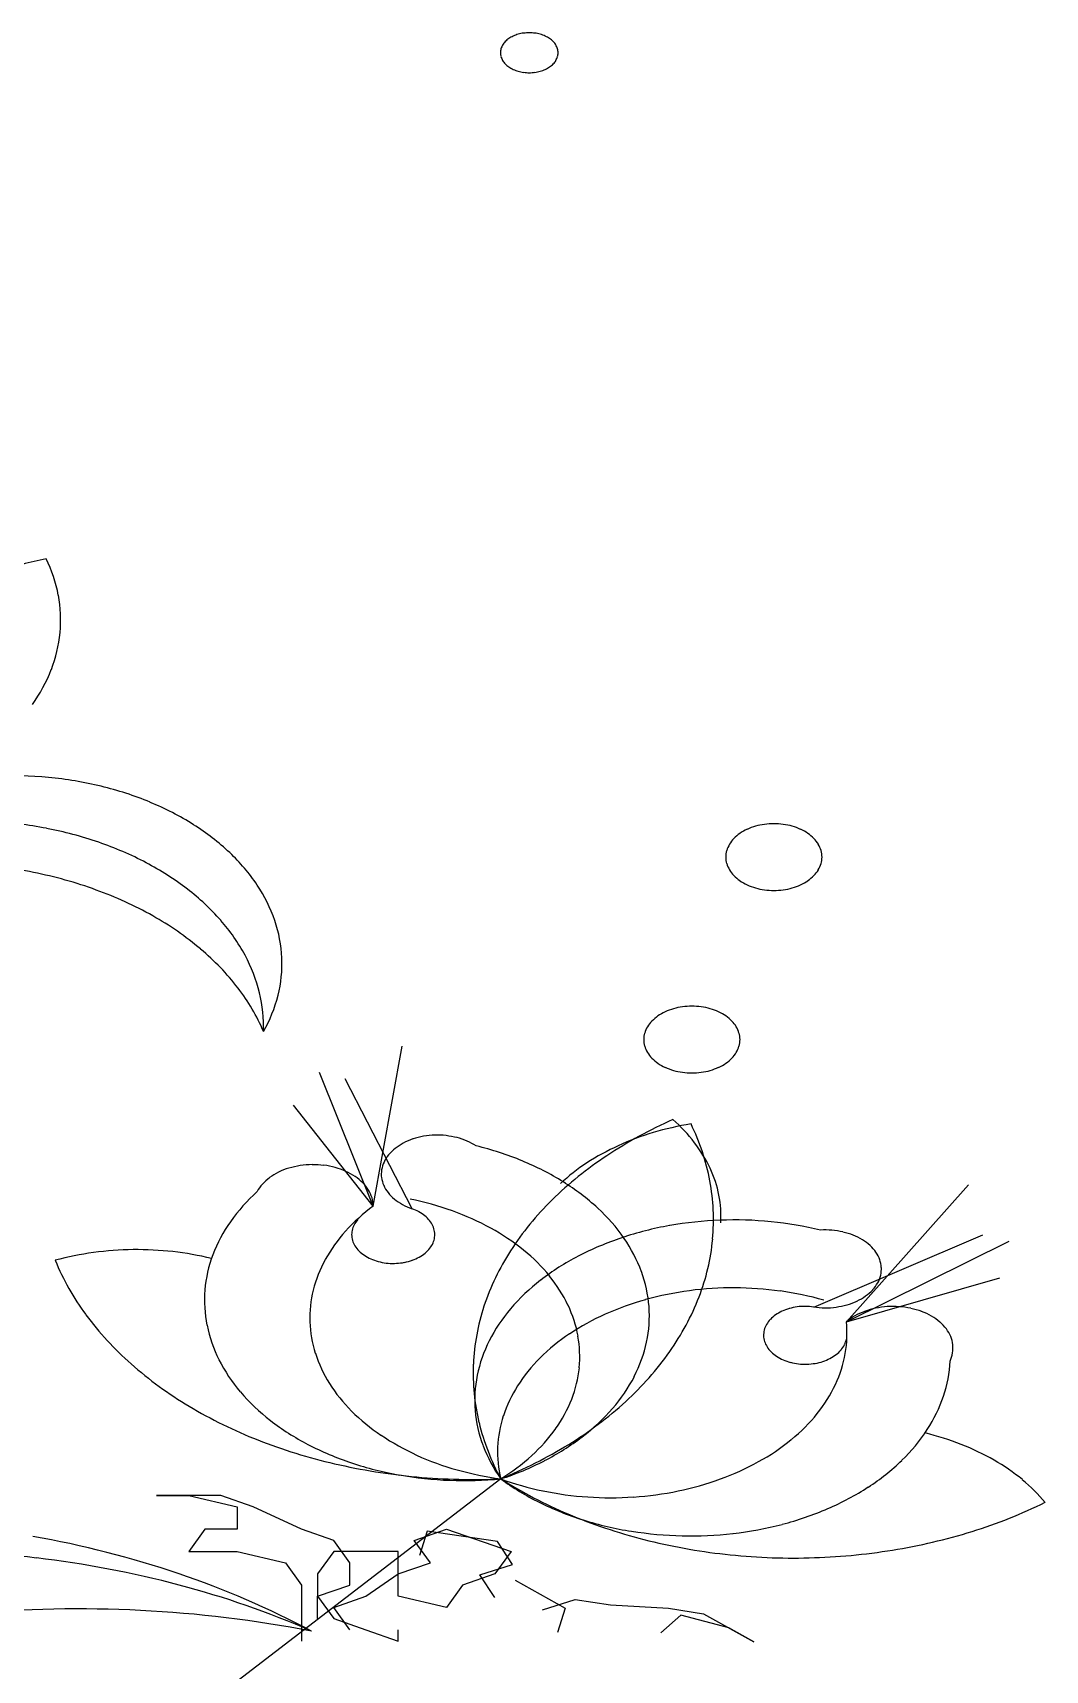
# Model space of a CAD drawing. Header units: millimetres. Extents: x 22565 to 38821, y 15578 to 26720.
# Drawn here: x 31922 to 32014.6, y 20303.4 to 20453.2 of the extents above; entities that cross this region are included whole.
import ezdxf

# ---------------------------------------------------------------- set-up
doc = ezdxf.new("R2010")
doc.units = ezdxf.units.MM

# ---------------------------------------------------------------- blocks, each defined once
blk = doc.blocks.new('A$C58B90030')
for p, q in [((423.72, 430.21), (426.36, 444.84)), ((423.72, 430.21), (418.8, 442.45)), ((427.27, 429.97), (421.17, 441.85)), ((423.72, 430.21), (416.43, 439.45)), ((467, 419.63), (478.15, 432.17)), ((464.01, 420.98), (479.48, 427.58)), ((467, 419.63), (481.88, 427.02)), ((467, 419.63), (481.02, 423.65)), ((435.38, 405.26), (359.34, 346.87)), ((403.9, 403.72), (406.85, 403.72)), ((409.79, 403.72), (403.9, 403.72)), ((406.85, 403.72), (411.27, 402.7)), ((412.74, 402.7), (409.79, 403.72)), ((411.27, 402.7), (411.27, 400.65)), ((417.16, 400.65), (412.74, 402.7)), ((408.32, 400.65), (406.85, 398.61)), ((411.27, 400.65), (408.32, 400.65)), ((420.11, 399.63), (417.16, 400.65)), ((427.48, 399.63), (430.43, 400.65)), ((428.65, 400.48), (427.95, 398.25)), ((435.09, 399.51), (428.65, 400.48)), ((430.43, 400.65), (436.33, 398.61)), ((406.85, 398.61), (411.27, 398.61)), ((411.27, 398.61), (415.69, 397.58)), ((420.11, 398.61), (418.64, 396.56)), ((421.59, 397.58), (420.11, 399.63)), ((426.01, 398.61), (420.11, 398.61)), ((426.01, 394.51), (426.01, 398.61)), ((428.96, 397.58), (427.48, 399.63)), ((436.33, 398.61), (434.85, 396.56)), ((436.46, 397.43), (435.09, 399.51)), ((415.69, 397.58), (417.16, 395.54)), ((421.59, 395.54), (421.59, 397.58)), ((426.01, 396.56), (428.96, 397.58)), ((433.47, 396.48), (436.46, 397.43)), ((418.64, 396.56), (418.64, 394.51)), ((423.06, 394.51), (426.01, 396.56)), ((434.85, 396.56), (431.9, 395.54)), ((434.84, 394.4), (433.47, 396.48)), ((436.69, 395.99), (441.28, 393.43)), ((417.16, 395.54), (417.16, 390.42)), ((418.64, 394.51), (421.59, 395.54)), ((418.64, 394.51), (420.11, 392.47)), ((418.64, 392.47), (418.64, 394.51)), ((420.11, 393.49), (423.06, 394.51)), ((430.43, 393.49), (426.01, 394.51)), ((431.9, 395.54), (430.43, 393.49)), ((439.21, 393.27), (442.2, 394.22)), ((442.2, 394.22), (445.42, 393.74)), ((421.59, 391.44), (420.11, 393.49)), ((441.28, 393.43), (440.58, 391.19)), ((445.42, 393.74), (450.72, 393.41)), ((451.87, 392.77), (450.02, 391.17)), ((450.72, 393.41), (453.94, 392.92)), ((456.24, 391.64), (451.87, 392.77)), ((453.94, 392.92), (458.53, 390.35)), ((420.11, 392.47), (423.06, 391.44)), ((423.06, 391.44), (426.01, 390.42)), ((426.01, 390.42), (426.01, 391.44)), ((458.53, 390.35), (456.24, 391.64))]:
    blk.add_line(p, q)
for centre, radius, start, end in [((436.8, 535.7), 1.45, 148.9878, 163.819), ((437.06, 535.54), 1.76, 135.8742, 148.9552), ((437.36, 535.25), 2.18, 124.5741, 135.9006), ((437.64, 534.84), 2.67, 114.7365, 124.6225), ((437.85, 534.4), 3.16, 105.9423, 114.7864), ((437.96, 534.03), 3.55, 97.8043, 105.9874), ((437.99, 533.81), 3.76, 89.9804, 97.8451), ((437.99, 533.81), 3.76, 82.1549, 90.0196), ((438.02, 534.03), 3.55, 74.0126, 82.1957), ((438.13, 534.4), 3.16, 65.2136, 74.0577), ((438.34, 534.84), 2.67, 55.3775, 65.2635), ((438.62, 535.25), 2.18, 44.0994, 55.4259), ((438.93, 535.54), 1.76, 31.0448, 44.1258), ((439.18, 535.7), 1.45, 16.181, 31.0122), ((436.65, 535.74), 1.3, 163.936, 179.9195), ((436.65, 535.75), 1.3, 180.0805, 196.064), ((436.8, 535.79), 1.45, 196.181, 211.0122), ((437.06, 535.95), 1.76, 211.0448, 224.1258), ((438.93, 535.95), 1.76, 315.8742, 328.9552), ((439.18, 535.79), 1.45, 328.9878, 343.819), ((439.33, 535.74), 1.3, 0.0805, 16.064), ((439.33, 535.75), 1.3, 343.936, 359.9195), ((437.36, 536.24), 2.18, 224.0994, 235.4259), ((437.64, 536.65), 2.67, 235.3775, 245.2635), ((437.85, 537.09), 3.16, 245.2136, 254.0577), ((437.96, 537.46), 3.55, 254.0126, 262.1957), ((437.99, 537.68), 3.76, 262.1549, 270.0196), ((437.99, 537.68), 3.76, 269.9804, 277.8451), ((438.02, 537.46), 3.55, 277.8043, 285.9874), ((438.13, 537.09), 3.16, 285.9423, 294.7864), ((438.34, 536.65), 2.67, 294.7365, 304.6225), ((438.62, 536.24), 2.18, 304.5741, 315.9006), ((396.62, 472.09), 17.56, 99.1614, 106.5791), ((381.86, 483.62), 13.3, 10.7648, 25.9343), ((382.81, 483.83), 12.33, 354.6734, 10.6285), ((382.32, 483.91), 12.82, 338.9753, 354.5225), ((380.52, 484.62), 14.75, 324.7285, 338.8877), ((390.64, 434.1), 35.49, 84.5255, 92.522), ((390.81, 435.57), 34.02, 76.341, 84.5681), ((391.62, 438.8), 30.69, 67.5747, 76.3875), ((393.35, 442.93), 26.2, 57.8339, 67.6267), ((386.58, 427.35), 38.13, 79.0105, 86.643), ((387.15, 430.19), 35.23, 71.0022, 79.0478), ((395.9, 446.96), 21.43, 46.6892, 57.887), ((459.78, 460.65), 4.45, 114.7365, 124.6225), ((460.13, 459.91), 5.26, 105.9423, 114.7864), ((460.31, 459.29), 5.91, 97.8043, 105.9874), ((460.36, 458.93), 6.27, 89.9804, 97.8451), ((460.37, 458.93), 6.27, 82.1549, 90.0196), ((460.42, 459.29), 5.91, 74.0126, 82.1957), ((460.6, 459.91), 5.26, 65.2136, 74.0577), ((460.95, 460.65), 4.45, 55.3775, 65.2635), ((388.57, 434.23), 30.95, 62.2706, 71.0437), ((458.38, 462.07), 2.42, 148.9878, 163.819), ((458.81, 461.81), 2.93, 135.8742, 148.9552), ((459.31, 461.32), 3.63, 124.5741, 135.9006), ((461.41, 461.32), 3.63, 44.0994, 55.4259), ((461.92, 461.81), 2.93, 31.0448, 44.1258), ((462.35, 462.07), 2.42, 16.181, 31.0122), ((384.11, 418.29), 43.31, 78.6057, 86.7226), ((390.87, 438.57), 26.03, 52.4683, 62.3153), ((398.82, 450.04), 17.19, 33.7523, 46.7251), ((458.13, 462.15), 2.17, 163.936, 179.9195), ((458.13, 462.15), 2.17, 180.0805, 196.064), ((458.38, 462.23), 2.42, 196.181, 211.0122), ((462.35, 462.23), 2.42, 328.9878, 343.819), ((462.6, 462.15), 2.17, 0.0805, 16.064), ((462.6, 462.15), 2.17, 343.936, 359.9195), ((384.85, 421.81), 39.71, 70.0494, 78.6507), ((458.81, 462.49), 2.93, 211.0448, 224.1258), ((459.31, 462.98), 3.63, 224.0994, 235.4259), ((459.78, 463.65), 4.45, 235.3775, 245.2635), ((460.95, 463.65), 4.45, 294.7365, 304.6225), ((461.41, 462.98), 3.63, 304.5741, 315.9006), ((461.92, 462.49), 2.93, 315.8742, 328.9552), ((386.69, 426.79), 34.4, 60.6335, 70.0997), ((393.78, 442.34), 21.27, 41.2422, 52.5084), ((401.43, 451.79), 14.05, 18.8956, 33.7331), ((460.13, 464.39), 5.26, 245.2136, 254.0577), ((460.31, 465.01), 5.91, 254.0126, 262.1957), ((460.36, 465.37), 6.27, 262.1549, 270.0196), ((460.37, 465.37), 6.27, 269.9804, 277.8451), ((460.42, 465.01), 5.91, 277.8043, 285.9874), ((460.6, 464.39), 5.26, 285.9423, 294.7864), ((389.64, 431.98), 28.43, 49.9374, 60.6871), ((396.76, 444.94), 17.32, 28.3382, 41.2569), ((403.06, 452.37), 12.32, 2.591, 18.7862), ((393.24, 436.23), 22.86, 37.5488, 49.9808), ((399.15, 446.24), 14.6, 13.8192, 28.2959), ((403.29, 452.42), 12.09, 346.0235, 2.421), ((396.69, 438.88), 18.51, 23.237, 37.5495), ((400.41, 446.58), 13.29, 358.2986, 13.7059), ((402.05, 452.76), 13.37, 330.5567, 345.8885), ((452.63, 443.21), 5.26, 105.9423, 114.7864), ((452.81, 442.59), 5.91, 97.8043, 105.9874), ((452.86, 442.23), 6.27, 89.9804, 97.8451), ((452.87, 442.23), 6.27, 82.1549, 90.0196), ((452.92, 442.59), 5.91, 74.0126, 82.1957), ((453.1, 443.21), 5.26, 65.2136, 74.0577), ((450.88, 445.37), 2.42, 148.9878, 163.819), ((451.31, 445.11), 2.93, 135.8742, 148.9552), ((451.82, 444.62), 3.63, 124.5741, 135.9006), ((452.28, 443.95), 4.45, 114.7365, 124.6225), ((453.45, 443.95), 4.45, 55.3775, 65.2635), ((453.92, 444.62), 3.63, 44.0994, 55.4259), ((454.42, 445.11), 2.93, 31.0448, 44.1258), ((454.85, 445.37), 2.42, 16.181, 31.0122), ((450.63, 445.45), 2.17, 163.936, 179.9195), ((450.63, 445.45), 2.17, 180.0805, 196.064), ((455.1, 445.45), 2.17, 0.0805, 16.064), ((455.1, 445.45), 2.17, 343.936, 359.9195), ((450.88, 445.53), 2.42, 196.181, 211.0122), ((451.31, 445.79), 2.93, 211.0448, 224.1258), ((451.82, 446.28), 3.63, 224.0994, 235.4259), ((453.92, 446.28), 3.63, 304.5741, 315.9006), ((454.42, 445.79), 2.93, 315.8742, 328.9552), ((454.85, 445.53), 2.42, 328.9878, 343.819), ((452.28, 446.95), 4.45, 235.3775, 245.2635), ((452.63, 447.69), 5.26, 245.2136, 254.0577), ((452.81, 448.31), 5.91, 254.0126, 262.1957), ((452.86, 448.67), 6.27, 262.1549, 270.0196), ((452.87, 448.67), 6.27, 269.9804, 277.8451), ((452.92, 448.31), 5.91, 277.8043, 285.9874), ((453.1, 447.69), 5.26, 285.9423, 294.7864), ((453.45, 446.95), 4.45, 294.7365, 304.6225), ((467.68, 400.68), 40.94, 113.8412, 123.496), ((457.16, 410.63), 27.45, 99.1614, 106.5791), ((441.17, 426.84), 15.06, 37.5168, 48.5873), ((434.1, 428.64), 20.78, 10.7648, 25.9343), ((429.21, 430.8), 5.86, 108.4317, 117.8176), ((429.49, 429.99), 6.71, 99.9105, 108.4825), ((429.59, 429.46), 7.25, 91.8137, 99.9559), ((429.59, 429.36), 7.35, 83.7927, 91.8564), ((429.64, 429.7), 7, 75.5069, 83.8365), ((429.82, 430.4), 6.28, 66.5932, 75.5551), ((430.21, 431.27), 5.32, 56.6451, 66.6469), ((456.34, 413.33), 24.63, 106.5459, 114.519), ((443.21, 428.41), 12.48, 24.9733, 37.5178), ((427.56, 432.9), 3.15, 140.6161, 154.8117), ((428.15, 432.42), 3.91, 128.34, 140.6255), ((428.74, 431.67), 4.86, 117.7625, 128.3877), ((426.16, 407.09), 29.47, 67.6657, 76.3093), ((463.58, 406.82), 33.56, 123.4484, 134.472), ((454.91, 416.42), 21.22, 114.4827, 123.2897), ((417.44, 428.44), 5.42, 115.9159, 126.0648), ((417.89, 427.52), 6.45, 106.932, 115.9675), ((418.15, 426.7), 7.3, 98.6608, 106.9791), ((418.23, 426.21), 7.8, 90.7454, 98.7031), ((418.24, 426.16), 7.84, 82.8596, 90.7858), ((418.29, 426.58), 7.43, 74.6802, 82.9013), ((418.51, 427.34), 6.63, 65.8606, 74.7262), ((418.92, 428.26), 5.62, 56.0125, 65.9116), ((426.95, 433.14), 2.49, 170.915, 187.5188), ((427.12, 433.11), 2.66, 154.8843, 170.7564), ((427.78, 410.98), 25.25, 58.1324, 67.7147), ((452.98, 419.35), 17.72, 123.2535, 133.1874), ((444.76, 429.14), 10.78, 11.0889, 24.9241), ((424.44, 419.09), 16.84, 132.3071, 144.8632), ((416.2, 429.84), 3.54, 137.665, 151.1487), ((416.83, 429.26), 4.39, 126.0165, 137.6858), ((419.51, 429.12), 4.58, 44.7196, 56.0628), ((420.15, 429.75), 3.69, 31.629, 44.7487), ((420.7, 430.09), 3.04, 16.6857, 31.5987), ((427.09, 433.17), 2.63, 187.6824, 203.6742), ((427.51, 433.36), 3.09, 203.756, 218.1294), ((430.17, 414.79), 20.75, 47.2603, 58.1827), ((435.58, 428.97), 19.26, 354.6734, 10.6285), ((433.94, 416.4), 17.18, 126.4955, 137.9348), ((421.02, 430.19), 2.71, 0.4518, 16.568), ((428.09, 433.81), 3.83, 218.1259, 230.5852), ((428.69, 434.54), 4.77, 230.5393, 241.3036), ((429.18, 435.41), 5.77, 241.2485, 250.7322), ((421.59, 403.67), 27.74, 70.2274, 78.5371), ((459.04, 411.43), 27.09, 134.4422, 147.1573), ((432.92, 417.75), 16.72, 34.678, 47.2957), ((445.49, 429.3), 10.03, 356.4756, 10.9867), ((421.92, 420.87), 13.76, 144.874, 159.2388), ((424.11, 427.39), 2.41, 138.6277, 152.3491), ((425.86, 425.93), 4.28, 61.3683, 70.7286), ((426.21, 426.56), 3.55, 50.817, 61.4214), ((426.65, 427.1), 2.86, 38.6122, 50.8618), ((427.08, 427.44), 2.31, 24.5009, 38.6179), ((422.82, 407.02), 24.17, 61.1629, 70.2727), ((456.72, 395.45), 33.5, 92.1772, 100.1116), ((456.76, 394.88), 34.07, 84.3714, 92.2167), ((456.93, 396.3), 32.64, 76.3381, 84.4116), ((431.51, 418.59), 13.91, 137.9161, 151.0877), ((423.6, 427.61), 1.85, 167.9876, 184.3535), ((423.66, 427.62), 1.91, 184.5185, 200.531), ((423.76, 427.57), 2.02, 152.4038, 167.8458), ((427.39, 427.59), 1.96, 8.6988, 24.4267), ((427.4, 427.63), 1.96, 336.2056, 351.9848), ((427.51, 427.61), 1.84, 352.1416, 8.5441), ((424.77, 410.54), 20.15, 50.9241, 61.2113), ((455.03, 401.49), 27.21, 108.3709, 117.4872), ((456.26, 397.86), 31.05, 100.0696, 108.4177), ((435.42, 419.48), 13.68, 20.2418, 34.6648), ((434.83, 429.09), 20.03, 338.9753, 354.5225), ((465.07, 420.66), 7.37, 85.3051, 93.3576), ((465.09, 420.93), 7.1, 77.0955, 85.3485), ((465.25, 421.57), 6.43, 68.329, 77.1427), ((465.59, 422.43), 5.51, 58.6077, 68.3817), ((466.12, 423.28), 4.51, 47.4943, 58.6623), ((401.87, 398.3), 27.91, 97.6782, 105.0134), ((402.09, 396.81), 29.42, 90.6258, 97.7079), ((402.11, 396.68), 29.55, 83.5932, 90.6544), ((402.26, 397.94), 28.28, 76.3516, 83.6226), ((420.24, 421.52), 11.96, 159.3317, 175.1006), ((423.93, 427.73), 2.2, 200.6287, 215.2047), ((424.34, 428.01), 2.7, 215.2158, 227.9311), ((424.79, 428.51), 3.37, 227.8925, 238.8792), ((425.17, 429.13), 4.1, 238.8265, 248.4622), ((425.87, 429.27), 4.25, 289.6398, 299.0435), ((426.23, 428.63), 3.52, 298.9904, 309.6557), ((426.67, 428.1), 2.83, 309.6119, 321.937), ((427.1, 427.77), 2.29, 321.9338, 336.1276), ((455.05, 414.01), 22.34, 147.1793, 161.6371), ((427.19, 413.49), 16.34, 39.1341, 50.9652), ((452.95, 405.45), 22.74, 117.4365, 127.7134), ((466.73, 423.94), 3.61, 34.5833, 47.5332), ((467.28, 424.32), 2.94, 19.7176, 34.5683), ((416.29, 434.17), 23.41, 202.3756, 216.3914), ((429.53, 419.69), 11.64, 151.1304, 165.9564), ((425.42, 429.76), 4.77, 248.4114, 257.1142), ((425.53, 430.23), 5.26, 257.0688, 265.2234), ((425.55, 430.43), 5.46, 265.1816, 273.1354), ((425.56, 430.3), 5.33, 273.094, 281.178), ((425.65, 429.87), 4.9, 281.1336, 289.6895), ((437.06, 420.11), 11.92, 4.3445, 20.1461), ((467.63, 424.46), 2.56, 3.3374, 19.6106), ((467.7, 424.47), 2.5, 346.6256, 3.1646), ((419.83, 421.59), 11.54, 175.2581, 191.4003), ((450.29, 408.86), 18.42, 127.6682, 139.4975), ((429.56, 415.42), 13.27, 25.555, 39.1418), ((456.69, 391.9), 30.84, 89.7996, 97.5426), ((456.71, 391.94), 30.79, 82.087, 89.8371), ((466.35, 425.37), 4.15, 305.4469, 317.2657), ((466.96, 424.81), 3.32, 317.2421, 330.9382), ((467.45, 424.53), 2.76, 330.9862, 346.4847), ((428.48, 419.98), 10.56, 166.0781, 181.8962), ((452.58, 414.87), 19.72, 161.7394, 177.4479), ((431.36, 416.29), 11.28, 10.3509, 25.4934), ((455.6, 396.54), 26.06, 105.5006, 114.1634), ((456.45, 393.57), 29.15, 97.5037, 105.5435), ((432.02, 430.21), 23.05, 324.7285, 338.8877), ((456.97, 393.69), 29.03, 74.0643, 82.126), ((463.22, 415.61), 5.43, 89.6392, 97.6255), ((463.22, 415.62), 5.41, 81.6798, 89.6803), ((465.13, 427.79), 6.88, 277.7811, 286.2063), ((465.36, 427.04), 6.1, 286.157, 295.292), ((465.78, 426.16), 5.12, 295.2376, 305.4986), ((471.26, 413.15), 7.88, 85.9296, 93.8297), ((420.53, 437.29), 28.67, 216.3958, 228.6399), ((428.63, 420.01), 10.71, 182.0497, 197.7189), ((447.6, 411.15), 14.88, 139.484, 153.1184), ((454, 400.07), 22.18, 114.1159, 123.7635), ((437.42, 420.17), 11.56, 348.0537, 4.1861), ((461.86, 418.12), 2.51, 136.3151, 149.6902), ((462.3, 417.69), 3.12, 124.7843, 136.3412), ((462.71, 417.1), 3.84, 114.7731, 124.8347), ((463.02, 416.46), 4.55, 105.8413, 114.8254), ((463.17, 415.91), 5.12, 97.5828, 105.8886), ((465.06, 428.21), 7.3, 261.6801, 269.7793), ((465.07, 428.22), 7.32, 269.7366, 277.8255), ((456.57, 418.54), 10.48, 350.0628, 5.9596), ((470.24, 415.81), 5.01, 119.6704, 130.3617), ((470.77, 414.9), 6.06, 110.3047, 119.7224), ((471.1, 414.02), 7, 101.8023, 110.3538), ((471.24, 413.38), 7.65, 93.789, 101.8462), ((471.28, 413.39), 7.64, 77.9032, 85.9704), ((471.43, 414.04), 6.97, 69.375, 77.9472), ((471.76, 414.93), 6.03, 59.9739, 69.4243), ((472.29, 415.83), 4.98, 49.2891, 60.0258), ((472.93, 416.57), 4.01, 36.9244, 49.3301), ((420.8, 421.82), 12.53, 191.5387, 206.8235), ((451.76, 403.39), 18.19, 123.7166, 134.7314), ((432.13, 416.46), 10.48, 354.3209, 10.2148), ((461.28, 418.39), 1.86, 165.022, 181.3074), ((461.3, 418.4), 1.88, 181.4758, 197.6497), ((461.48, 418.33), 2.08, 149.7289, 164.8938), ((465.03, 418.43), 2, 333.4443, 348.9853), ((473.53, 417.02), 3.26, 22.6719, 36.9222), ((473.95, 417.2), 2.8, 6.8232, 22.5882), ((429.94, 420.45), 12.09, 197.8227, 212.2799), ((445.51, 412.23), 12.53, 153.1753, 168.46), ((427.85, 433.16), 28.16, 312.3261, 324.7188), ((436.41, 420.41), 12.59, 332.6796, 347.9175), ((461.54, 418.48), 2.13, 197.7638, 212.6561), ((461.93, 418.73), 2.6, 212.6809, 225.7399), ((462.37, 419.19), 3.24, 225.7072, 236.9863), ((463.82, 419.53), 3.65, 297.193, 307.5952), ((455.82, 418.7), 11.25, 334.7614, 349.9258), ((464.26, 418.97), 2.95, 307.5479, 319.5438), ((464.69, 418.6), 2.38, 319.53, 333.3831), ((473.89, 417.26), 2.86, 334.6803, 350.2266), ((474.08, 417.22), 2.66, 350.3748, 6.6661), ((425.04, 442.39), 35.48, 228.6026, 239.2254), ((422.88, 422.89), 14.88, 206.8804, 220.515), ((452.23, 414.94), 19.37, 177.6029, 193.4997), ((449.3, 405.86), 14.69, 134.7027, 147.4002), ((431.7, 416.53), 10.93, 338.7091, 354.1726), ((462.77, 419.79), 3.96, 236.9345, 246.7863), ((463.05, 420.43), 4.66, 246.7347, 255.5784), ((463.19, 420.95), 5.19, 255.5321, 263.7603), ((463.22, 421.2), 5.45, 263.7181, 271.6839), ((463.23, 421.13), 5.38, 271.6427, 279.6779), ((463.3, 420.75), 5, 279.6342, 288.0766), ((463.49, 420.17), 4.38, 288.0279, 297.246), ((464.68, 416.56), 11.81, 341.5646, 357.4634), ((432.08, 421.81), 14.63, 212.3043, 225.0404), ((444.55, 412.45), 11.54, 168.5984, 184.7405), ((447.15, 407.24), 12.13, 147.4231, 161.846), ((434.3, 421.52), 14.98, 319.0531, 332.6256), ((454.04, 419.55), 13.23, 321.0811, 334.6984), ((425.57, 425.18), 18.41, 220.5015, 232.3309), ((430.15, 417.15), 12.59, 324.5497, 338.6241), ((423.32, 438.1), 34.87, 301.6139, 312.3613), ((463.16, 417.1), 13.41, 326.8507, 341.4594), ((428.88, 448.76), 42.92, 239.1766, 248.5327), ((428.23, 428.59), 22.74, 232.2858, 242.5628), ((434.54, 424.26), 18.1, 225.0124, 236.0609), ((444.96, 412.52), 11.96, 184.8981, 200.6671), ((445.82, 407.7), 10.73, 161.9481, 177.6007), ((431.6, 423.86), 18.55, 307.2972, 319.0683), ((451.67, 421.46), 16.28, 309.2271, 321.0878), ((436.79, 427.57), 22.09, 236.0141, 245.6874), ((454.1, 415.44), 21.3, 193.6247, 208.5478), ((427.89, 418.77), 15.37, 312.22, 324.5411), ((428.95, 427.3), 22.89, 297.1121, 307.3429), ((460.73, 418.69), 16.32, 314.0103, 326.8296), ((468.07, 384.41), 25.78, 68.5343, 76.2683), ((431.42, 455.12), 49.77, 248.4858, 256.9611), ((430.31, 432.55), 27.21, 242.512, 251.6284), ((446.64, 413.17), 13.76, 200.7599, 215.1249), ((445.64, 407.74), 10.55, 177.754, 193.5819), ((419.4, 444.41), 42.29, 292.2145, 301.6624), ((449.25, 424.4), 20.08, 298.9566, 309.2678), ((469.27, 387.42), 22.54, 60.1088, 68.5695), ((432.59, 459.99), 54.77, 256.9191, 264.8688), ((431.55, 436.18), 31.05, 251.5816, 259.9297), ((438.41, 431.1), 25.99, 245.6399, 254.32), ((439.27, 434.09), 29.09, 254.277, 262.3268), ((425.43, 421.46), 19.02, 301.5632, 312.255), ((426.9, 431.26), 27.36, 288.0788, 297.1628), ((447.28, 427.91), 24.1, 289.8779, 299.005), ((457.98, 421.52), 20.27, 302.9476, 314.0423), ((471.04, 390.48), 19.01, 50.6673, 60.1458), ((432, 438.6), 33.5, 259.8877, 267.8222), ((432.83, 462.15), 56.95, 264.8302, 272.5757), ((432.04, 439.17), 34.07, 267.7826, 275.628), ((444.84, 431.25), 27.66, 250.0059, 258.3317), ((449.21, 423.99), 23.28, 233.5828, 243.6997), ((457.74, 440.57), 41.79, 237.6608, 247.1842), ((446.04, 431.28), 27.69, 281.6027, 289.9233), ((473.15, 393.04), 15.68, 39.9239, 50.6986), ((451.19, 427.96), 27.72, 243.6491, 252.6537), ((445.37, 433.68), 30.15, 258.2909, 266.1518), ((445.45, 434.57), 31.04, 266.1139, 273.8229), ((445.53, 433.69), 30.16, 273.7851, 281.6434), ((455.52, 425.27), 24.75, 293.2866, 302.9973), ((464.73, 444.77), 46.41, 287.2713, 296.1511), ((460.5, 447.03), 48.82, 247.1367, 255.722), ((453.8, 429.2), 29.04, 284.6077, 293.3361), ((452.32, 431.49), 31.43, 252.6075, 260.8882), ((452.7, 433.71), 33.67, 260.8467, 268.7538), ((452.73, 434.04), 34.01, 268.7144, 276.5701), ((452.95, 432.39), 32.35, 276.5296, 284.6522), ((462.87, 450.58), 52.51, 279.1388, 287.3158), ((381.43, 300.45), 98.24, 83.2757, 91.16), ((376.76, 310.32), 91.06, 71.2863, 79.9878), ((461.86, 452.21), 54.18, 255.6793, 263.6875), ((462.25, 454.25), 56.23, 271.3673, 279.1788), ((382.08, 305.32), 93.33, 75.1573, 83.3167), ((462.19, 454.84), 56.83, 263.6485, 271.4053), ((380.62, 321.5), 79.23, 61.7907, 71.3394), ((384.62, 314.65), 83.66, 66.4249, 75.2024), ((396.8, 280.37), 112.99, 87.1338, 95.1831), ((397, 282.87), 110.48, 79.0057, 87.1767)]:
    blk.add_arc(centre, radius, start, end)

msp = doc.modelspace()

# ---------------------------------------------------------------- block references
msp.add_blockref('A$C58B90030', (31529.45, 19915.64))

doc.saveas('drawing.dxf')
